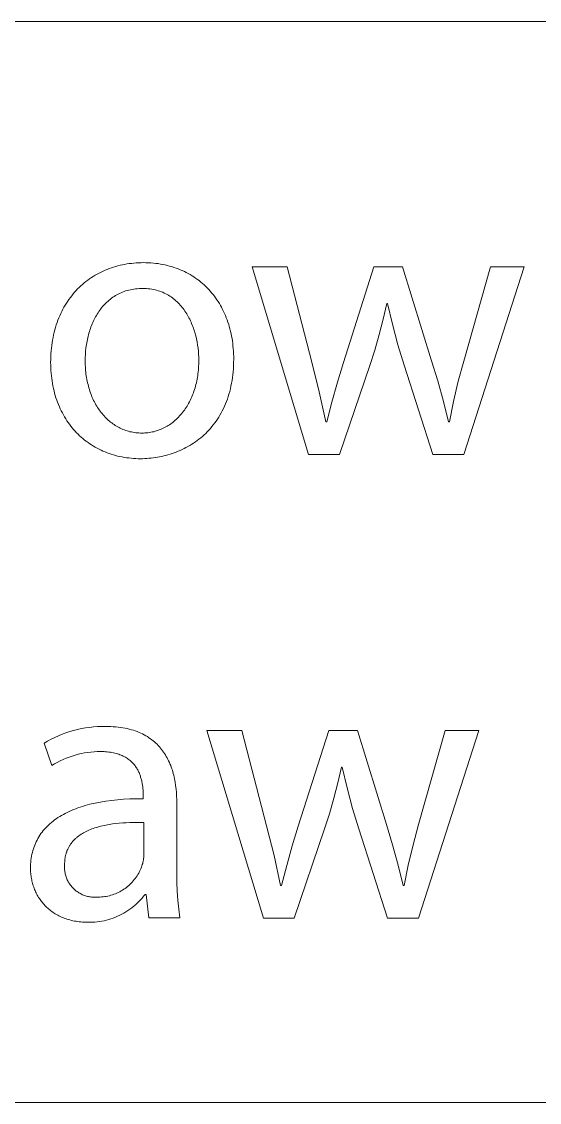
# Model space of a CAD drawing. Header units: millimetres. Extents: x -1421 to 3505, y -683 to 2759.
# Drawn here: x 2604.8 to 2670.8, y -682.8 to -545.1 of the extents above; entities that cross this region are included whole.
import ezdxf

# ---------------------------------------------------------------- set-up
doc = ezdxf.new("R2010")
doc.units = ezdxf.units.MM
doc.header["$MEASUREMENT"] = 0
doc.layers.add('Domyślny', color=7, linetype='Continuous', true_color=0x000000)

msp = doc.modelspace()

# ---------------------------------------------------------------- linework, layer by layer
at = {"layer": 'Domyślny', "color": 18, "lineweight": 15, "true_color": 0x000000}
for p, q in [((1643.61, -545.12), (3500.45, -545.12)), ((2615.49, -576.79), (2615.75, -576.68)), ((2615.75, -576.68), (2616.02, -576.58)), ((2616.02, -576.58), (2616.29, -576.48)), ((2616.29, -576.48), (2616.56, -576.39)), ((2616.56, -576.39), (2616.84, -576.31)), ((2616.84, -576.31), (2617.12, -576.23)), ((2617.12, -576.23), (2617.4, -576.16)), ((2617.4, -576.16), (2617.69, -576.1)), ((2617.69, -576.1), (2617.98, -576.04)), ((2617.98, -576.04), (2618.27, -575.99)), ((2618.27, -575.99), (2618.56, -575.95)), ((2618.56, -575.95), (2618.86, -575.91)), ((2618.86, -575.91), (2619.16, -575.88)), ((2619.16, -575.88), (2619.46, -575.86)), ((2619.46, -575.86), (2619.77, -575.84)), ((2619.77, -575.84), (2620.07, -575.83)), ((2620.07, -575.83), (2620.38, -575.82)), ((2620.38, -575.82), (2620.7, -575.83)), ((2620.7, -575.83), (2621.02, -575.84)), ((2621.02, -575.84), (2621.33, -575.86)), ((2621.33, -575.86), (2621.64, -575.88)), ((2621.64, -575.88), (2621.95, -575.91)), ((2621.95, -575.91), (2622.25, -575.95)), ((2622.25, -575.95), (2622.55, -576)), ((2622.55, -576), (2622.84, -576.05)), ((2622.84, -576.05), (2623.13, -576.11)), ((2623.13, -576.11), (2623.42, -576.18)), ((2623.42, -576.18), (2623.71, -576.25)), ((2623.71, -576.25), (2623.99, -576.33)), ((2623.99, -576.33), (2624.26, -576.42)), ((2624.26, -576.42), (2624.54, -576.51)), ((2624.54, -576.51), (2624.8, -576.61)), ((2624.8, -576.61), (2625.07, -576.72)), ((2625.07, -576.72), (2625.33, -576.83)), ((2641.43, -600.24), (2634.23, -576.37)), ((2634.23, -576.37), (2638.68, -576.37)), ((2638.68, -576.37), (2641.83, -588.51)), ((2645.88, -588.55), (2649.76, -576.37)), ((2649.76, -576.37), (2653.41, -576.37)), ((2653.41, -576.37), (2657.11, -588.32)), ((2661.2, -588.35), (2664.61, -576.37)), ((2668.91, -576.37), (2661.2, -600.24)), ((2664.61, -576.37), (2668.91, -576.37)), ((2613.05, -578.23), (2613.28, -578.06)), ((2613.28, -578.06), (2613.51, -577.89)), ((2613.51, -577.89), (2613.74, -577.73)), ((2613.74, -577.73), (2613.98, -577.58)), ((2613.98, -577.58), (2614.22, -577.43)), ((2614.22, -577.43), (2614.47, -577.29)), ((2614.47, -577.29), (2614.72, -577.16)), ((2614.72, -577.16), (2614.97, -577.03)), ((2614.97, -577.03), (2615.23, -576.91)), ((2615.23, -576.91), (2615.49, -576.79)), ((2625.33, -576.83), (2625.59, -576.95)), ((2625.59, -576.95), (2625.84, -577.07)), ((2625.84, -577.07), (2626.09, -577.2)), ((2626.09, -577.2), (2626.33, -577.34)), ((2626.33, -577.34), (2626.57, -577.48)), ((2626.57, -577.48), (2626.8, -577.63)), ((2626.8, -577.63), (2627.03, -577.79)), ((2627.03, -577.79), (2627.26, -577.95)), ((2627.26, -577.95), (2627.48, -578.11)), ((2627.48, -578.11), (2627.69, -578.29)), ((2611.6, -579.59), (2611.8, -579.38)), ((2611.8, -579.38), (2611.99, -579.17)), ((2611.99, -579.17), (2612.2, -578.97)), ((2612.2, -578.97), (2612.4, -578.78)), ((2612.4, -578.78), (2612.62, -578.59)), ((2612.62, -578.59), (2612.83, -578.4)), ((2612.83, -578.4), (2613.05, -578.23)), ((2618.09, -579.43), (2617.9, -579.5)), ((2618.29, -579.37), (2618.09, -579.43)), ((2618.5, -579.32), (2618.29, -579.37)), ((2618.71, -579.27), (2618.5, -579.32)), ((2618.92, -579.23), (2618.71, -579.27)), ((2619.14, -579.19), (2618.92, -579.23)), ((2619.36, -579.16), (2619.14, -579.19)), ((2619.58, -579.14), (2619.36, -579.16)), ((2619.81, -579.12), (2619.58, -579.14)), ((2620.04, -579.11), (2619.81, -579.12)), ((2620.28, -579.11), (2620.04, -579.11)), ((2620.52, -579.11), (2620.28, -579.11)), ((2620.75, -579.12), (2620.52, -579.11)), ((2620.98, -579.14), (2620.75, -579.12)), ((2621.21, -579.16), (2620.98, -579.14)), ((2621.43, -579.2), (2621.21, -579.16)), ((2621.64, -579.24), (2621.43, -579.2)), ((2621.86, -579.28), (2621.64, -579.24)), ((2622.06, -579.33), (2621.86, -579.28)), ((2622.27, -579.39), (2622.06, -579.33)), ((2622.46, -579.46), (2622.27, -579.39)), ((2622.66, -579.53), (2622.46, -579.46)), ((2627.69, -578.29), (2627.9, -578.46)), ((2627.9, -578.46), (2628.11, -578.65)), ((2628.11, -578.65), (2628.31, -578.84)), ((2628.31, -578.84), (2628.51, -579.03)), ((2628.51, -579.03), (2628.7, -579.23)), ((2628.7, -579.23), (2628.89, -579.44)), ((2628.89, -579.44), (2629.07, -579.65)), ((2610.56, -580.99), (2610.72, -580.74)), ((2610.72, -580.74), (2610.88, -580.5)), ((2610.88, -580.5), (2611.06, -580.26)), ((2611.06, -580.26), (2611.23, -580.03)), ((2611.23, -580.03), (2611.42, -579.81)), ((2611.42, -579.81), (2611.6, -579.59)), ((2615.71, -580.84), (2615.57, -580.97)), ((2615.86, -580.71), (2615.71, -580.84)), ((2616.01, -580.58), (2615.86, -580.71)), ((2616.16, -580.46), (2616.01, -580.58)), ((2616.31, -580.34), (2616.16, -580.46)), ((2616.47, -580.23), (2616.31, -580.34)), ((2616.64, -580.12), (2616.47, -580.23)), ((2616.81, -580.01), (2616.64, -580.12)), ((2616.98, -579.91), (2616.81, -580.01)), ((2617.15, -579.82), (2616.98, -579.91)), ((2617.33, -579.73), (2617.15, -579.82)), ((2617.52, -579.65), (2617.33, -579.73)), ((2617.7, -579.57), (2617.52, -579.65)), ((2617.9, -579.5), (2617.7, -579.57)), ((2622.85, -579.6), (2622.66, -579.53)), ((2623.03, -579.69), (2622.85, -579.6)), ((2623.22, -579.78), (2623.03, -579.69)), ((2623.39, -579.87), (2623.22, -579.78)), ((2623.57, -579.97), (2623.39, -579.87)), ((2623.73, -580.07), (2623.57, -579.97)), ((2623.9, -580.18), (2623.73, -580.07)), ((2624.06, -580.3), (2623.9, -580.18)), ((2624.22, -580.42), (2624.06, -580.3)), ((2624.37, -580.54), (2624.22, -580.42)), ((2624.52, -580.67), (2624.37, -580.54)), ((2624.66, -580.8), (2624.52, -580.67)), ((2624.8, -580.94), (2624.66, -580.8)), ((2629.07, -579.65), (2629.25, -579.86)), ((2629.25, -579.86), (2629.42, -580.08)), ((2629.42, -580.08), (2629.58, -580.31)), ((2629.58, -580.31), (2629.74, -580.54)), ((2629.74, -580.54), (2629.9, -580.77)), ((2629.9, -580.77), (2630.05, -581.02)), ((2609.84, -582.3), (2609.97, -582.03)), ((2609.97, -582.03), (2610.11, -581.76)), ((2610.11, -581.76), (2610.25, -581.5)), ((2610.25, -581.5), (2610.4, -581.24)), ((2610.4, -581.24), (2610.56, -580.99)), ((2614.59, -582.2), (2614.48, -582.37)), ((2614.7, -582.03), (2614.59, -582.2)), ((2614.81, -581.87), (2614.7, -582.03)), ((2614.93, -581.71), (2614.81, -581.87)), ((2615.05, -581.56), (2614.93, -581.71)), ((2615.17, -581.41), (2615.05, -581.56)), ((2615.3, -581.26), (2615.17, -581.41)), ((2615.44, -581.11), (2615.3, -581.26)), ((2615.57, -580.97), (2615.44, -581.11)), ((2624.94, -581.08), (2624.8, -580.94)), ((2625.07, -581.22), (2624.94, -581.08)), ((2625.2, -581.37), (2625.07, -581.22)), ((2625.32, -581.52), (2625.2, -581.37)), ((2625.44, -581.68), (2625.32, -581.52)), ((2625.56, -581.84), (2625.44, -581.68)), ((2625.67, -582), (2625.56, -581.84)), ((2625.78, -582.17), (2625.67, -582)), ((2625.89, -582.34), (2625.78, -582.17)), ((2630.05, -581.02), (2630.19, -581.26)), ((2630.19, -581.26), (2630.33, -581.51)), ((2630.33, -581.51), (2630.46, -581.77)), ((2630.46, -581.77), (2630.59, -582.03)), ((2630.59, -582.03), (2630.71, -582.29)), ((2651.39, -581.02), (2650.93, -583.01)), ((2651.49, -581.02), (2651.39, -581.02)), ((2652.1, -583.65), (2651.49, -581.02)), ((2609.26, -583.76), (2609.37, -583.46)), ((2609.37, -583.46), (2609.47, -583.16)), ((2609.47, -583.16), (2609.59, -582.87)), ((2609.59, -582.87), (2609.71, -582.58)), ((2609.71, -582.58), (2609.84, -582.3)), ((2613.92, -583.44), (2613.84, -583.63)), ((2614, -583.25), (2613.92, -583.44)), ((2614.09, -583.07), (2614, -583.25)), ((2614.18, -582.89), (2614.09, -583.07)), ((2614.28, -582.71), (2614.18, -582.89)), ((2614.38, -582.54), (2614.28, -582.71)), ((2614.48, -582.37), (2614.38, -582.54)), ((2625.99, -582.51), (2625.89, -582.34)), ((2626.09, -582.68), (2625.99, -582.51)), ((2626.18, -582.86), (2626.09, -582.68)), ((2626.27, -583.04), (2626.18, -582.86)), ((2626.36, -583.22), (2626.27, -583.04)), ((2626.44, -583.4), (2626.36, -583.22)), ((2626.52, -583.59), (2626.44, -583.4)), ((2626.6, -583.78), (2626.52, -583.59)), ((2630.71, -582.29), (2630.83, -582.56)), ((2630.83, -582.56), (2630.94, -582.83)), ((2630.94, -582.83), (2631.05, -583.11)), ((2631.05, -583.11), (2631.14, -583.39)), ((2631.14, -583.39), (2631.24, -583.68)), ((2650.93, -583.01), (2650.42, -584.99)), ((2608.92, -585.02), (2609, -584.69)), ((2609, -584.69), (2609.08, -584.38)), ((2609.08, -584.38), (2609.17, -584.06)), ((2609.17, -584.06), (2609.26, -583.76)), ((2613.43, -584.8), (2613.38, -585)), ((2613.49, -584.6), (2613.43, -584.8)), ((2613.55, -584.4), (2613.49, -584.6)), ((2613.62, -584.2), (2613.55, -584.4)), ((2613.69, -584.01), (2613.62, -584.2)), ((2613.76, -583.82), (2613.69, -584.01)), ((2613.84, -583.63), (2613.76, -583.82)), ((2626.67, -583.97), (2626.6, -583.78)), ((2626.74, -584.16), (2626.67, -583.97)), ((2626.81, -584.35), (2626.74, -584.16)), ((2626.87, -584.54), (2626.81, -584.35)), ((2626.93, -584.73), (2626.87, -584.54)), ((2627.04, -585.13), (2626.93, -584.73)), ((2631.24, -583.68), (2631.32, -583.97)), ((2631.32, -583.97), (2631.4, -584.27)), ((2631.4, -584.27), (2631.48, -584.57)), ((2631.48, -584.57), (2631.55, -584.87)), ((2631.55, -584.87), (2631.61, -585.18)), ((2650.42, -584.99), (2649.85, -586.96)), ((2652.81, -586.27), (2652.1, -583.65)), ((2608.65, -586.71), (2608.69, -586.36)), ((2608.69, -586.36), (2608.74, -586.01)), ((2608.74, -586.01), (2608.79, -585.68)), ((2608.79, -585.68), (2608.85, -585.34)), ((2608.85, -585.34), (2608.92, -585.02)), ((2613.11, -586.24), (2613.05, -586.66)), ((2613.19, -585.82), (2613.11, -586.24)), ((2613.27, -585.41), (2613.19, -585.82)), ((2613.32, -585.2), (2613.27, -585.41)), ((2613.38, -585), (2613.32, -585.2)), ((2627.13, -585.52), (2627.04, -585.13)), ((2627.21, -585.92), (2627.13, -585.52)), ((2627.28, -586.31), (2627.21, -585.92)), ((2627.34, -586.71), (2627.28, -586.31)), ((2631.61, -585.18), (2631.67, -585.49)), ((2631.67, -585.49), (2631.72, -585.8)), ((2631.72, -585.8), (2631.76, -586.12)), ((2631.76, -586.12), (2631.79, -586.44)), ((2653.6, -588.86), (2652.81, -586.27)), ((2608.57, -587.78), (2608.59, -587.42)), ((2608.59, -587.42), (2608.61, -587.06)), ((2608.61, -587.06), (2608.65, -586.71)), ((2612.98, -587.51), (2612.96, -587.93)), ((2613.01, -587.08), (2612.98, -587.51)), ((2613.05, -586.66), (2613.01, -587.08)), ((2627.38, -587.1), (2627.34, -586.71)), ((2627.41, -587.49), (2627.38, -587.1)), ((2627.43, -587.88), (2627.41, -587.49)), ((2631.79, -586.44), (2631.82, -586.77)), ((2631.82, -586.77), (2631.85, -587.1)), ((2631.85, -587.1), (2631.86, -587.43)), ((2631.86, -587.43), (2631.88, -587.77)), ((2649.85, -586.96), (2649.22, -588.91)), ((2608.55, -588.52), (2608.56, -588.15)), ((2608.56, -588.87), (2608.55, -588.52)), ((2608.56, -588.15), (2608.57, -587.78)), ((2608.57, -589.22), (2608.56, -588.87)), ((2612.96, -587.93), (2612.95, -588.36)), ((2612.95, -588.36), (2612.95, -588.6)), ((2612.95, -588.6), (2612.96, -588.84)), ((2612.96, -588.84), (2612.97, -589.08)), ((2612.97, -589.08), (2612.98, -589.32)), ((2627.4, -589.25), (2627.41, -589)), ((2627.41, -589), (2627.42, -588.76)), ((2627.42, -588.76), (2627.43, -588.51)), ((2627.43, -588.26), (2627.43, -587.88)), ((2627.43, -588.51), (2627.43, -588.26)), ((2631.86, -588.92), (2631.84, -589.32)), ((2631.87, -588.52), (2631.86, -588.92)), ((2631.88, -588.11), (2631.87, -588.52)), ((2631.88, -587.77), (2631.88, -588.11)), ((2641.83, -588.51), (2642.78, -592.29)), ((2645.11, -591.05), (2645.88, -588.55)), ((2649.22, -588.91), (2645.37, -600.24)), ((2657.26, -600.24), (2653.6, -588.86)), ((2657.11, -588.32), (2657.89, -590.89)), ((2660.51, -590.91), (2661.2, -588.35)), ((2608.59, -589.56), (2608.57, -589.22)), ((2608.61, -589.9), (2608.59, -589.56)), ((2608.64, -590.23), (2608.61, -589.9)), ((2608.68, -590.56), (2608.64, -590.23)), ((2612.98, -589.32), (2613, -589.55)), ((2613, -589.55), (2613.03, -589.79)), ((2613.03, -589.79), (2613.05, -590.02)), ((2613.05, -590.02), (2613.09, -590.25)), ((2613.09, -590.25), (2613.12, -590.47)), ((2613.12, -590.47), (2613.16, -590.7)), ((2627.21, -590.66), (2627.25, -590.43)), ((2627.25, -590.43), (2627.29, -590.2)), ((2627.29, -590.2), (2627.32, -589.97)), ((2627.32, -589.97), (2627.35, -589.73)), ((2627.35, -589.73), (2627.38, -589.49)), ((2627.38, -589.49), (2627.4, -589.25)), ((2631.72, -590.46), (2631.67, -590.83)), ((2631.77, -590.09), (2631.72, -590.46)), ((2631.81, -589.71), (2631.77, -590.09)), ((2631.84, -589.32), (2631.81, -589.71)), ((2608.73, -590.89), (2608.68, -590.56)), ((2608.78, -591.21), (2608.73, -590.89)), ((2608.84, -591.53), (2608.78, -591.21)), ((2608.9, -591.84), (2608.84, -591.53)), ((2608.98, -592.15), (2608.9, -591.84)), ((2613.16, -590.7), (2613.21, -590.92)), ((2613.21, -590.92), (2613.25, -591.14)), ((2613.25, -591.14), (2613.31, -591.36)), ((2613.31, -591.36), (2613.36, -591.57)), ((2613.36, -591.57), (2613.42, -591.78)), ((2613.42, -591.78), (2613.48, -591.99)), ((2626.88, -591.98), (2626.95, -591.76)), ((2626.95, -591.76), (2627.01, -591.55)), ((2627.01, -591.55), (2627.07, -591.33)), ((2627.07, -591.33), (2627.12, -591.11)), ((2627.12, -591.11), (2627.17, -590.89)), ((2627.17, -590.89), (2627.21, -590.66)), ((2631.53, -591.54), (2631.46, -591.89)), ((2631.6, -591.19), (2631.53, -591.54)), ((2631.67, -590.83), (2631.6, -591.19)), ((2644.4, -593.57), (2645.11, -591.05)), ((2657.89, -590.89), (2658.61, -593.49)), ((2659.9, -593.5), (2660.51, -590.91)), ((2609.05, -592.45), (2608.98, -592.15)), ((2609.14, -592.75), (2609.05, -592.45)), ((2609.23, -593.04), (2609.14, -592.75)), ((2609.33, -593.33), (2609.23, -593.04)), ((2613.48, -591.99), (2613.55, -592.2)), ((2613.55, -592.2), (2613.62, -592.4)), ((2613.62, -592.4), (2613.7, -592.6)), ((2613.7, -592.6), (2613.77, -592.79)), ((2613.77, -592.79), (2613.86, -592.99)), ((2613.86, -592.99), (2613.94, -593.18)), ((2613.94, -593.18), (2614.03, -593.37)), ((2626.32, -593.37), (2626.41, -593.18)), ((2626.41, -593.18), (2626.5, -592.99)), ((2626.5, -592.99), (2626.58, -592.79)), ((2626.58, -592.79), (2626.66, -592.59)), ((2626.66, -592.59), (2626.74, -592.39)), ((2626.74, -592.39), (2626.81, -592.18)), ((2626.81, -592.18), (2626.88, -591.98)), ((2631.07, -593.2), (2630.95, -593.51)), ((2631.18, -592.88), (2631.07, -593.2)), ((2631.28, -592.56), (2631.18, -592.88)), ((2631.37, -592.23), (2631.28, -592.56)), ((2631.46, -591.89), (2631.37, -592.23)), ((2642.78, -592.29), (2643.61, -596.11)), ((2609.43, -593.61), (2609.33, -593.33)), ((2609.54, -593.89), (2609.43, -593.61)), ((2609.66, -594.17), (2609.54, -593.89)), ((2609.78, -594.44), (2609.66, -594.17)), ((2609.9, -594.7), (2609.78, -594.44)), ((2614.03, -593.37), (2614.12, -593.55)), ((2614.12, -593.55), (2614.22, -593.73)), ((2614.22, -593.73), (2614.32, -593.91)), ((2614.32, -593.91), (2614.42, -594.08)), ((2614.42, -594.08), (2614.52, -594.25)), ((2614.52, -594.25), (2614.63, -594.42)), ((2614.63, -594.42), (2614.75, -594.58)), ((2614.75, -594.58), (2614.86, -594.74)), ((2625.48, -594.75), (2625.6, -594.59)), ((2625.6, -594.59), (2625.71, -594.43)), ((2625.71, -594.43), (2625.82, -594.26)), ((2625.82, -594.26), (2625.93, -594.09)), ((2625.93, -594.09), (2626.03, -593.92)), ((2626.03, -593.92), (2626.13, -593.74)), ((2626.13, -593.74), (2626.23, -593.55)), ((2626.23, -593.55), (2626.32, -593.37)), ((2630.57, -594.4), (2630.43, -594.69)), ((2630.7, -594.11), (2630.57, -594.4)), ((2630.83, -593.81), (2630.7, -594.11)), ((2630.95, -593.51), (2630.83, -593.81)), ((2643.76, -596.11), (2644.4, -593.57)), ((2658.61, -593.49), (2659.25, -596.11)), ((2659.38, -596.11), (2659.9, -593.5)), ((2610.04, -594.96), (2609.9, -594.7)), ((2610.17, -595.22), (2610.04, -594.96)), ((2610.32, -595.47), (2610.17, -595.22)), ((2610.47, -595.71), (2610.32, -595.47)), ((2610.62, -595.95), (2610.47, -595.71)), ((2610.78, -596.19), (2610.62, -595.95)), ((2614.86, -594.74), (2614.98, -594.9)), ((2614.98, -594.9), (2615.1, -595.05)), ((2615.1, -595.05), (2615.23, -595.2)), ((2615.23, -595.2), (2615.35, -595.34)), ((2615.35, -595.34), (2615.48, -595.48)), ((2615.48, -595.48), (2615.62, -595.62)), ((2615.62, -595.62), (2615.75, -595.75)), ((2615.75, -595.75), (2615.89, -595.88)), ((2615.89, -595.88), (2616.03, -596)), ((2616.03, -596), (2616.18, -596.12)), ((2624.29, -596.01), (2624.44, -595.89)), ((2624.44, -595.89), (2624.58, -595.76)), ((2624.58, -595.76), (2624.71, -595.63)), ((2624.71, -595.63), (2624.85, -595.49)), ((2624.85, -595.49), (2624.98, -595.35)), ((2624.98, -595.35), (2625.11, -595.21)), ((2625.11, -595.21), (2625.24, -595.06)), ((2625.24, -595.06), (2625.36, -594.91)), ((2625.36, -594.91), (2625.48, -594.75)), ((2629.64, -596), (2629.46, -596.24)), ((2629.81, -595.75), (2629.64, -596)), ((2629.97, -595.49), (2629.81, -595.75)), ((2630.13, -595.23), (2629.97, -595.49)), ((2630.28, -594.96), (2630.13, -595.23)), ((2630.43, -594.69), (2630.28, -594.96)), ((2610.95, -596.41), (2610.78, -596.19)), ((2611.12, -596.64), (2610.95, -596.41)), ((2611.29, -596.86), (2611.12, -596.64)), ((2611.47, -597.07), (2611.29, -596.86)), ((2611.66, -597.28), (2611.47, -597.07)), ((2611.85, -597.48), (2611.66, -597.28)), ((2616.18, -596.12), (2616.33, -596.23)), ((2616.33, -596.23), (2616.48, -596.34)), ((2616.48, -596.34), (2616.63, -596.45)), ((2616.63, -596.45), (2616.79, -596.55)), ((2616.79, -596.55), (2616.94, -596.65)), ((2616.94, -596.65), (2617.1, -596.74)), ((2617.1, -596.74), (2617.27, -596.83)), ((2617.27, -596.83), (2617.43, -596.91)), ((2617.43, -596.91), (2617.6, -596.99)), ((2617.6, -596.99), (2617.77, -597.06)), ((2617.77, -597.06), (2617.94, -597.13)), ((2617.94, -597.13), (2618.12, -597.19)), ((2618.12, -597.19), (2618.3, -597.25)), ((2618.3, -597.25), (2618.48, -597.3)), ((2618.48, -597.3), (2618.66, -597.35)), ((2618.66, -597.35), (2618.84, -597.39)), ((2621.5, -597.39), (2621.68, -597.35)), ((2621.68, -597.35), (2621.86, -597.3)), ((2621.86, -597.3), (2622.04, -597.25)), ((2622.04, -597.25), (2622.21, -597.19)), ((2622.21, -597.19), (2622.39, -597.13)), ((2622.39, -597.13), (2622.56, -597.06)), ((2622.56, -597.06), (2622.73, -596.99)), ((2622.73, -596.99), (2622.89, -596.92)), ((2622.89, -596.92), (2623.06, -596.83)), ((2623.06, -596.83), (2623.22, -596.75)), ((2623.22, -596.75), (2623.38, -596.66)), ((2623.38, -596.66), (2623.54, -596.56)), ((2623.54, -596.56), (2623.7, -596.46)), ((2623.7, -596.46), (2623.85, -596.35)), ((2623.85, -596.35), (2624, -596.25)), ((2624, -596.25), (2624.15, -596.13)), ((2624.15, -596.13), (2624.29, -596.01)), ((2628.51, -597.36), (2628.31, -597.56)), ((2628.71, -597.15), (2628.51, -597.36)), ((2628.91, -596.93), (2628.71, -597.15)), ((2629.1, -596.71), (2628.91, -596.93)), ((2629.28, -596.48), (2629.1, -596.71)), ((2629.46, -596.24), (2629.28, -596.48)), ((2643.61, -596.11), (2643.76, -596.11)), ((2659.25, -596.11), (2659.38, -596.11)), ((2612.04, -597.68), (2611.85, -597.48)), ((2612.24, -597.87), (2612.04, -597.68)), ((2612.45, -598.05), (2612.24, -597.87)), ((2612.66, -598.23), (2612.45, -598.05)), ((2612.87, -598.41), (2612.66, -598.23)), ((2613.09, -598.57), (2612.87, -598.41)), ((2613.31, -598.74), (2613.09, -598.57)), ((2613.53, -598.89), (2613.31, -598.74)), ((2618.84, -597.39), (2619.03, -597.42)), ((2619.03, -597.42), (2619.21, -597.45)), ((2619.21, -597.45), (2619.4, -597.48)), ((2619.4, -597.48), (2619.6, -597.5)), ((2619.6, -597.5), (2619.79, -597.51)), ((2619.79, -597.51), (2619.99, -597.52)), ((2619.99, -597.52), (2620.18, -597.53)), ((2620.18, -597.53), (2620.38, -597.52)), ((2620.38, -597.52), (2620.57, -597.51)), ((2620.57, -597.51), (2620.76, -597.5)), ((2620.76, -597.5), (2620.95, -597.48)), ((2620.95, -597.48), (2621.13, -597.46)), ((2621.13, -597.46), (2621.32, -597.43)), ((2621.32, -597.43), (2621.5, -597.39)), ((2627, -598.65), (2626.76, -598.81)), ((2627.22, -598.48), (2627, -598.65)), ((2627.45, -598.31), (2627.22, -598.48)), ((2627.67, -598.13), (2627.45, -598.31)), ((2627.89, -597.95), (2627.67, -598.13)), ((2628.1, -597.76), (2627.89, -597.95)), ((2628.31, -597.56), (2628.1, -597.76)), ((2613.76, -599.04), (2613.53, -598.89)), ((2614, -599.19), (2613.76, -599.04)), ((2614.23, -599.33), (2614, -599.19)), ((2614.48, -599.46), (2614.23, -599.33)), ((2614.72, -599.59), (2614.48, -599.46)), ((2614.97, -599.71), (2614.72, -599.59)), ((2615.22, -599.82), (2614.97, -599.71)), ((2615.48, -599.93), (2615.22, -599.82)), ((2615.74, -600.03), (2615.48, -599.93)), ((2616, -600.13), (2615.74, -600.03)), ((2616.27, -600.22), (2616, -600.13)), ((2624.29, -600.05), (2624.03, -600.14)), ((2624.55, -599.95), (2624.29, -600.05)), ((2624.8, -599.85), (2624.55, -599.95)), ((2625.06, -599.74), (2624.8, -599.85)), ((2625.31, -599.63), (2625.06, -599.74)), ((2625.56, -599.51), (2625.31, -599.63)), ((2625.8, -599.38), (2625.56, -599.51)), ((2626.05, -599.24), (2625.8, -599.38)), ((2626.29, -599.11), (2626.05, -599.24)), ((2626.53, -598.96), (2626.29, -599.11)), ((2626.76, -598.81), (2626.53, -598.96)), ((2616.54, -600.3), (2616.27, -600.22)), ((2616.81, -600.38), (2616.54, -600.3)), ((2617.09, -600.45), (2616.81, -600.38)), ((2617.37, -600.51), (2617.09, -600.45)), ((2617.65, -600.57), (2617.37, -600.51)), ((2617.94, -600.62), (2617.65, -600.57)), ((2618.22, -600.67), (2617.94, -600.62)), ((2618.51, -600.7), (2618.22, -600.67)), ((2618.81, -600.73), (2618.51, -600.7)), ((2619.1, -600.76), (2618.81, -600.73)), ((2619.4, -600.78), (2619.1, -600.76)), ((2619.7, -600.79), (2619.4, -600.78)), ((2620, -600.79), (2619.7, -600.79)), ((2620.27, -600.79), (2620, -600.79)), ((2620.54, -600.78), (2620.27, -600.79)), ((2620.81, -600.76), (2620.54, -600.78)), ((2621.08, -600.74), (2620.81, -600.76)), ((2621.36, -600.72), (2621.08, -600.74)), ((2621.63, -600.69), (2621.36, -600.72)), ((2621.9, -600.65), (2621.63, -600.69)), ((2622.17, -600.61), (2621.9, -600.65)), ((2622.44, -600.56), (2622.17, -600.61)), ((2622.7, -600.5), (2622.44, -600.56)), ((2622.97, -600.44), (2622.7, -600.5)), ((2623.24, -600.38), (2622.97, -600.44)), ((2623.5, -600.3), (2623.24, -600.38)), ((2623.77, -600.23), (2623.5, -600.3)), ((2624.03, -600.14), (2623.77, -600.23)), ((2645.37, -600.24), (2641.43, -600.24)), ((2661.2, -600.24), (2657.26, -600.24)), ((2609.54, -636.07), (2610.02, -635.88)), ((2610.02, -635.88), (2610.5, -635.71)), ((2610.5, -635.71), (2610.99, -635.55)), ((2610.99, -635.55), (2611.48, -635.4)), ((2611.48, -635.4), (2611.98, -635.28)), ((2611.98, -635.28), (2612.48, -635.17)), ((2612.48, -635.17), (2612.99, -635.08)), ((2612.99, -635.08), (2613.5, -635.01)), ((2613.5, -635.01), (2614.01, -634.95)), ((2614.01, -634.95), (2614.52, -634.91)), ((2614.52, -634.91), (2615.03, -634.89)), ((2615.03, -634.89), (2615.54, -634.89)), ((2615.54, -634.89), (2615.88, -634.9)), ((2615.88, -634.9), (2616.21, -634.91)), ((2616.21, -634.91), (2616.53, -634.92)), ((2616.53, -634.92), (2616.85, -634.95)), ((2616.85, -634.95), (2617.15, -634.98)), ((2617.15, -634.98), (2617.45, -635.02)), ((2617.45, -635.02), (2617.74, -635.06)), ((2617.74, -635.06), (2618.03, -635.12)), ((2618.03, -635.12), (2618.31, -635.17)), ((2618.31, -635.17), (2618.57, -635.24)), ((2618.57, -635.24), (2618.84, -635.31)), ((2618.84, -635.31), (2619.09, -635.38)), ((2619.09, -635.38), (2619.34, -635.47)), ((2619.34, -635.47), (2619.58, -635.55)), ((2619.58, -635.55), (2619.81, -635.65)), ((2619.81, -635.65), (2620.04, -635.75)), ((2620.04, -635.75), (2620.26, -635.85)), ((2620.26, -635.85), (2620.48, -635.96)), ((2635.66, -659.29), (2628.46, -635.42)), ((2628.46, -635.42), (2632.91, -635.42)), ((2632.91, -635.42), (2636.06, -647.56)), ((2640.11, -647.61), (2644, -635.42)), ((2644, -635.42), (2647.64, -635.42)), ((2647.64, -635.42), (2651.35, -647.38)), ((2655.43, -647.39), (2658.84, -635.42)), ((2663.14, -635.42), (2655.43, -659.29)), ((2658.84, -635.42), (2663.14, -635.42)), ((2607.72, -637.01), (2608.16, -636.75)), ((2608.69, -639.88), (2607.72, -637.01)), ((2608.16, -636.75), (2608.62, -636.51)), ((2608.62, -636.51), (2609.08, -636.28)), ((2609.08, -636.28), (2609.54, -636.07)), ((2620.48, -635.96), (2620.68, -636.07)), ((2620.68, -636.07), (2620.88, -636.19)), ((2620.88, -636.19), (2621.08, -636.32)), ((2621.08, -636.32), (2621.27, -636.45)), ((2621.27, -636.45), (2621.45, -636.58)), ((2621.45, -636.58), (2621.63, -636.72)), ((2621.63, -636.72), (2621.8, -636.86)), ((2621.8, -636.86), (2621.96, -637.01)), ((2621.96, -637.01), (2622.12, -637.16)), ((2622.12, -637.16), (2622.27, -637.32)), ((2611.28, -638.67), (2610.89, -638.8)), ((2611.67, -638.55), (2611.28, -638.67)), ((2612.07, -638.44), (2611.67, -638.55)), ((2612.46, -638.35), (2612.07, -638.44)), ((2612.87, -638.27), (2612.46, -638.35)), ((2613.27, -638.21), (2612.87, -638.27)), ((2613.68, -638.16), (2613.27, -638.21)), ((2614.08, -638.12), (2613.68, -638.16)), ((2614.49, -638.1), (2614.08, -638.12)), ((2614.9, -638.09), (2614.49, -638.1)), ((2615.13, -638.09), (2614.9, -638.09)), ((2615.35, -638.1), (2615.13, -638.09)), ((2615.56, -638.11), (2615.35, -638.1)), ((2615.77, -638.13), (2615.56, -638.11)), ((2615.97, -638.15), (2615.77, -638.13)), ((2616.17, -638.18), (2615.97, -638.15)), ((2616.36, -638.21), (2616.17, -638.18)), ((2616.54, -638.25), (2616.36, -638.21)), ((2616.72, -638.29), (2616.54, -638.25)), ((2616.89, -638.33), (2616.72, -638.29)), ((2617.06, -638.38), (2616.89, -638.33)), ((2617.22, -638.43), (2617.06, -638.38)), ((2617.38, -638.49), (2617.22, -638.43)), ((2617.53, -638.55), (2617.38, -638.49)), ((2617.67, -638.61), (2617.53, -638.55)), ((2617.81, -638.67), (2617.67, -638.61)), ((2617.95, -638.74), (2617.81, -638.67)), ((2622.27, -637.32), (2622.42, -637.48)), ((2622.42, -637.48), (2622.56, -637.64)), ((2622.56, -637.64), (2622.69, -637.81)), ((2622.69, -637.81), (2622.82, -637.98)), ((2622.82, -637.98), (2622.95, -638.16)), ((2622.95, -638.16), (2623.07, -638.33)), ((2623.07, -638.33), (2623.18, -638.52)), ((2623.18, -638.52), (2623.29, -638.7)), ((2609.04, -639.67), (2608.69, -639.88)), ((2609.4, -639.47), (2609.04, -639.67)), ((2609.76, -639.28), (2609.4, -639.47)), ((2610.13, -639.11), (2609.76, -639.28)), ((2610.51, -638.95), (2610.13, -639.11)), ((2610.89, -638.8), (2610.51, -638.95)), ((2618.08, -638.82), (2617.95, -638.74)), ((2618.21, -638.89), (2618.08, -638.82)), ((2618.33, -638.97), (2618.21, -638.89)), ((2618.45, -639.05), (2618.33, -638.97)), ((2618.56, -639.14), (2618.45, -639.05)), ((2618.67, -639.23), (2618.56, -639.14)), ((2618.77, -639.32), (2618.67, -639.23)), ((2618.87, -639.41), (2618.77, -639.32)), ((2618.96, -639.5), (2618.87, -639.41)), ((2619.05, -639.6), (2618.96, -639.5)), ((2619.14, -639.7), (2619.05, -639.6)), ((2619.22, -639.8), (2619.14, -639.7)), ((2619.3, -639.9), (2619.22, -639.8)), ((2619.38, -640), (2619.3, -639.9)), ((2619.45, -640.11), (2619.38, -640)), ((2623.29, -638.7), (2623.4, -638.89)), ((2623.4, -638.89), (2623.5, -639.08)), ((2623.5, -639.08), (2623.59, -639.27)), ((2623.59, -639.27), (2623.68, -639.47)), ((2623.68, -639.47), (2623.76, -639.66)), ((2623.76, -639.66), (2623.85, -639.86)), ((2623.85, -639.86), (2623.92, -640.07)), ((2619.52, -640.22), (2619.45, -640.11)), ((2619.58, -640.33), (2619.52, -640.22)), ((2619.65, -640.43), (2619.58, -640.33)), ((2619.7, -640.55), (2619.65, -640.43)), ((2619.76, -640.66), (2619.7, -640.55)), ((2619.81, -640.77), (2619.76, -640.66)), ((2619.86, -640.88), (2619.81, -640.77)), ((2619.9, -641), (2619.86, -640.88)), ((2619.95, -641.11), (2619.9, -641)), ((2619.99, -641.23), (2619.95, -641.11)), ((2620.02, -641.34), (2619.99, -641.23)), ((2620.06, -641.46), (2620.02, -641.34)), ((2623.92, -640.07), (2623.99, -640.27)), ((2623.99, -640.27), (2624.06, -640.48)), ((2624.06, -640.48), (2624.12, -640.69)), ((2624.12, -640.69), (2624.18, -640.9)), ((2624.18, -640.9), (2624.24, -641.11)), ((2624.24, -641.11), (2624.29, -641.33)), ((2624.29, -641.33), (2624.33, -641.54)), ((2645.62, -640.06), (2645.16, -642.06)), ((2645.72, -640.06), (2645.62, -640.06)), ((2646.34, -642.7), (2645.72, -640.06)), ((2620.09, -641.57), (2620.06, -641.46)), ((2620.12, -641.69), (2620.09, -641.57)), ((2620.15, -641.8), (2620.12, -641.69)), ((2620.17, -641.92), (2620.15, -641.8)), ((2620.21, -642.15), (2620.17, -641.92)), ((2620.25, -642.37), (2620.21, -642.15)), ((2620.28, -642.59), (2620.25, -642.37)), ((2620.3, -642.81), (2620.28, -642.59)), ((2624.33, -641.54), (2624.38, -641.76)), ((2624.38, -641.76), (2624.42, -641.98)), ((2624.42, -641.98), (2624.48, -642.42)), ((2624.48, -642.42), (2624.54, -642.86)), ((2645.16, -642.06), (2644.65, -644.04)), ((2647.04, -645.32), (2646.34, -642.7)), ((2617.07, -644.23), (2617.85, -644.17)), ((2617.85, -644.17), (2618.65, -644.12)), ((2618.65, -644.12), (2619.48, -644.1)), ((2619.48, -644.1), (2620.33, -644.09)), ((2620.32, -643.02), (2620.3, -642.81)), ((2620.33, -643.23), (2620.32, -643.02)), ((2620.33, -643.43), (2620.33, -643.23)), ((2620.33, -643.62), (2620.33, -643.43)), ((2620.33, -644.09), (2620.33, -643.62)), ((2624.54, -642.86), (2624.58, -643.31)), ((2624.58, -643.31), (2624.61, -643.76)), ((2624.61, -643.76), (2624.62, -644.2)), ((2644.65, -644.04), (2644.08, -646)), ((2611.2, -645.59), (2611.47, -645.48)), ((2611.47, -645.48), (2611.75, -645.37)), ((2611.75, -645.37), (2612.03, -645.26)), ((2612.03, -645.26), (2612.32, -645.16)), ((2612.32, -645.16), (2612.62, -645.07)), ((2612.62, -645.07), (2612.93, -644.98)), ((2612.93, -644.98), (2613.24, -644.89)), ((2613.24, -644.89), (2613.55, -644.81)), ((2613.55, -644.81), (2614.21, -644.66)), ((2614.21, -644.66), (2614.89, -644.52)), ((2614.89, -644.52), (2615.59, -644.41)), ((2615.59, -644.41), (2616.32, -644.31)), ((2616.32, -644.31), (2617.07, -644.23)), ((2624.62, -644.2), (2624.63, -644.65)), ((2624.63, -644.65), (2624.63, -653.59)), ((2647.84, -647.92), (2647.04, -645.32)), ((2608.85, -646.96), (2609.05, -646.8)), ((2609.05, -646.8), (2609.26, -646.65)), ((2609.26, -646.65), (2609.48, -646.5)), ((2609.48, -646.5), (2609.71, -646.36)), ((2609.71, -646.36), (2609.94, -646.22)), ((2609.94, -646.22), (2610.18, -646.09)), ((2610.18, -646.09), (2610.42, -645.96)), ((2610.42, -645.96), (2610.67, -645.83)), ((2610.67, -645.83), (2610.93, -645.71)), ((2610.93, -645.71), (2611.2, -645.59)), ((2644.08, -646), (2643.46, -647.95)), ((2607.46, -648.35), (2607.6, -648.16)), ((2607.6, -648.16), (2607.76, -647.98)), ((2607.76, -647.98), (2607.92, -647.8)), ((2607.92, -647.8), (2608.09, -647.62)), ((2608.09, -647.62), (2608.27, -647.45)), ((2608.27, -647.45), (2608.46, -647.28)), ((2608.46, -647.28), (2608.65, -647.12)), ((2608.65, -647.12), (2608.85, -646.96)), ((2613.08, -648.26), (2612.91, -648.34)), ((2613.25, -648.18), (2613.08, -648.26)), ((2613.43, -648.1), (2613.25, -648.18)), ((2613.61, -648.02), (2613.43, -648.1)), ((2613.79, -647.95), (2613.61, -648.02)), ((2613.98, -647.89), (2613.79, -647.95)), ((2614.17, -647.82), (2613.98, -647.89)), ((2614.36, -647.76), (2614.17, -647.82)), ((2614.55, -647.7), (2614.36, -647.76)), ((2614.75, -647.65), (2614.55, -647.7)), ((2615.16, -647.55), (2614.75, -647.65)), ((2615.57, -647.46), (2615.16, -647.55)), ((2615.99, -647.38), (2615.57, -647.46)), ((2616.42, -647.31), (2615.99, -647.38)), ((2616.86, -647.26), (2616.42, -647.31)), ((2617.3, -647.21), (2616.86, -647.26)), ((2617.74, -647.17), (2617.3, -647.21)), ((2618.19, -647.15), (2617.74, -647.17)), ((2618.64, -647.12), (2618.19, -647.15)), ((2619.54, -647.11), (2618.64, -647.12)), ((2620.43, -647.11), (2619.54, -647.11)), ((2620.43, -651.26), (2620.43, -647.11)), ((2636.06, -647.56), (2637.02, -651.34)), ((2639.34, -650.1), (2640.11, -647.61)), ((2643.46, -647.95), (2639.6, -659.29)), ((2651.49, -659.29), (2647.84, -647.92)), ((2651.35, -647.38), (2652.13, -649.95)), ((2654.74, -649.96), (2655.43, -647.39)), ((2606.61, -649.79), (2606.71, -649.57)), ((2606.71, -649.57), (2606.81, -649.36)), ((2606.81, -649.36), (2606.93, -649.15)), ((2606.93, -649.15), (2607.05, -648.94)), ((2607.05, -648.94), (2607.18, -648.74)), ((2607.18, -648.74), (2607.31, -648.54)), ((2607.31, -648.54), (2607.46, -648.35)), ((2611.24, -649.68), (2611.19, -649.75)), ((2611.3, -649.61), (2611.24, -649.68)), ((2611.35, -649.54), (2611.3, -649.61)), ((2611.41, -649.48), (2611.35, -649.54)), ((2611.47, -649.41), (2611.41, -649.48)), ((2611.53, -649.35), (2611.47, -649.41)), ((2611.59, -649.29), (2611.53, -649.35)), ((2611.65, -649.23), (2611.59, -649.29)), ((2611.72, -649.17), (2611.65, -649.23)), ((2611.78, -649.11), (2611.72, -649.17)), ((2611.85, -649.05), (2611.78, -649.11)), ((2611.92, -648.99), (2611.85, -649.05)), ((2611.99, -648.94), (2611.92, -648.99)), ((2612.13, -648.83), (2611.99, -648.94)), ((2612.28, -648.72), (2612.13, -648.83)), ((2612.43, -648.62), (2612.28, -648.72)), ((2612.59, -648.53), (2612.43, -648.62)), ((2612.75, -648.43), (2612.59, -648.53)), ((2612.91, -648.34), (2612.75, -648.43)), ((2606.16, -651.17), (2606.22, -650.93)), ((2606.22, -650.93), (2606.28, -650.7)), ((2606.28, -650.7), (2606.35, -650.46)), ((2606.35, -650.46), (2606.43, -650.23)), ((2606.43, -650.23), (2606.52, -650.01)), ((2606.52, -650.01), (2606.61, -649.79)), ((2610.54, -651.01), (2610.51, -651.1)), ((2610.57, -650.92), (2610.54, -651.01)), ((2610.6, -650.84), (2610.57, -650.92)), ((2610.63, -650.75), (2610.6, -650.84)), ((2610.66, -650.67), (2610.63, -650.75)), ((2610.7, -650.58), (2610.66, -650.67)), ((2610.73, -650.5), (2610.7, -650.58)), ((2610.77, -650.42), (2610.73, -650.5)), ((2610.81, -650.34), (2610.77, -650.42)), ((2610.85, -650.26), (2610.81, -650.34)), ((2610.9, -650.19), (2610.85, -650.26)), ((2610.94, -650.11), (2610.9, -650.19)), ((2610.99, -650.04), (2610.94, -650.11)), ((2611.04, -649.96), (2610.99, -650.04)), ((2611.09, -649.89), (2611.04, -649.96)), ((2611.14, -649.82), (2611.09, -649.89)), ((2611.19, -649.75), (2611.14, -649.82)), ((2638.64, -652.62), (2639.34, -650.1)), ((2652.13, -649.95), (2652.84, -652.54)), ((2654.13, -652.55), (2654.74, -649.96)), ((2605.98, -652.7), (2605.99, -652.44)), ((2605.99, -652.44), (2606.01, -652.18)), ((2606.01, -652.18), (2606.04, -651.92)), ((2606.04, -651.92), (2606.07, -651.67)), ((2606.07, -651.67), (2606.11, -651.42)), ((2606.11, -651.42), (2606.16, -651.17)), ((2610.34, -652.17), (2610.33, -652.28)), ((2610.33, -652.28), (2610.33, -652.38)), ((2610.33, -652.38), (2610.33, -652.49)), ((2610.35, -651.97), (2610.34, -652.07)), ((2610.34, -652.07), (2610.34, -652.17)), ((2610.36, -651.86), (2610.35, -651.97)), ((2610.37, -651.76), (2610.36, -651.86)), ((2610.39, -651.67), (2610.37, -651.76)), ((2610.4, -651.57), (2610.39, -651.67)), ((2610.42, -651.47), (2610.4, -651.57)), ((2610.44, -651.38), (2610.42, -651.47)), ((2610.46, -651.28), (2610.44, -651.38)), ((2610.49, -651.19), (2610.46, -651.28)), ((2610.51, -651.1), (2610.49, -651.19)), ((2620.23, -652.49), (2620.28, -652.34)), ((2620.28, -652.34), (2620.31, -652.19)), ((2620.31, -652.19), (2620.35, -652.04)), ((2620.35, -652.04), (2620.37, -651.88)), ((2620.37, -651.88), (2620.4, -651.73)), ((2620.4, -651.73), (2620.41, -651.57)), ((2620.41, -651.57), (2620.42, -651.42)), ((2620.42, -651.42), (2620.43, -651.26)), ((2637.02, -651.34), (2637.85, -655.15)), ((2605.98, -652.97), (2605.98, -652.7)), ((2605.98, -653.13), (2605.98, -652.97)), ((2605.99, -653.29), (2605.98, -653.13)), ((2606, -653.45), (2605.99, -653.29)), ((2606.01, -653.62), (2606, -653.45)), ((2606.03, -653.78), (2606.01, -653.62)), ((2606.05, -653.94), (2606.03, -653.78)), ((2610.32, -652.62), (2610.31, -652.76)), ((2610.31, -652.76), (2610.32, -652.89)), ((2610.33, -652.49), (2610.32, -652.62)), ((2610.32, -652.89), (2610.32, -653.02)), ((2610.32, -653.02), (2610.33, -653.15)), ((2610.33, -653.15), (2610.35, -653.28)), ((2610.35, -653.28), (2610.36, -653.41)), ((2610.36, -653.41), (2610.39, -653.54)), ((2610.39, -653.54), (2610.42, -653.67)), ((2610.42, -653.67), (2610.45, -653.8)), ((2610.45, -653.8), (2610.48, -653.93)), ((2619.56, -653.91), (2619.67, -653.74)), ((2619.67, -653.74), (2619.77, -653.56)), ((2619.77, -653.56), (2619.87, -653.38)), ((2619.87, -653.38), (2619.96, -653.2)), ((2619.96, -653.2), (2620.04, -653.02)), ((2620.04, -653.02), (2620.12, -652.83)), ((2620.12, -652.83), (2620.18, -652.64)), ((2620.18, -652.64), (2620.23, -652.49)), ((2624.63, -653.59), (2624.63, -654.73)), ((2637.99, -655.15), (2638.64, -652.62)), ((2652.84, -652.54), (2653.48, -655.15)), ((2653.61, -655.15), (2654.13, -652.55)), ((2606.07, -654.1), (2606.05, -653.94)), ((2606.1, -654.26), (2606.07, -654.1)), ((2606.13, -654.41), (2606.1, -654.26)), ((2606.16, -654.57), (2606.13, -654.41)), ((2606.2, -654.73), (2606.16, -654.57)), ((2606.24, -654.89), (2606.2, -654.73)), ((2606.29, -655.04), (2606.24, -654.89)), ((2606.33, -655.19), (2606.29, -655.04)), ((2606.39, -655.35), (2606.33, -655.19)), ((2610.48, -653.93), (2610.53, -654.05)), ((2610.53, -654.05), (2610.57, -654.18)), ((2610.57, -654.18), (2610.62, -654.3)), ((2610.62, -654.3), (2610.67, -654.42)), ((2610.67, -654.42), (2610.73, -654.54)), ((2610.73, -654.54), (2610.79, -654.66)), ((2610.79, -654.66), (2610.86, -654.77)), ((2610.86, -654.77), (2610.93, -654.88)), ((2610.93, -654.88), (2611, -654.99)), ((2611, -654.99), (2611.08, -655.1)), ((2611.08, -655.1), (2611.16, -655.21)), ((2618.36, -655.27), (2618.51, -655.13)), ((2618.51, -655.13), (2618.66, -655)), ((2618.66, -655), (2618.81, -654.86)), ((2618.81, -654.86), (2618.95, -654.71)), ((2618.95, -654.71), (2619.08, -654.56)), ((2619.08, -654.56), (2619.21, -654.4)), ((2619.21, -654.4), (2619.33, -654.24)), ((2619.33, -654.24), (2619.45, -654.08)), ((2619.45, -654.08), (2619.56, -653.91)), ((2624.63, -654.73), (2624.67, -655.88)), ((2637.85, -655.15), (2637.99, -655.15)), ((2653.48, -655.15), (2653.61, -655.15)), ((2606.44, -655.5), (2606.39, -655.35)), ((2606.5, -655.65), (2606.44, -655.5)), ((2606.56, -655.8), (2606.5, -655.65)), ((2606.63, -655.95), (2606.56, -655.8)), ((2606.7, -656.09), (2606.63, -655.95)), ((2606.78, -656.24), (2606.7, -656.09)), ((2606.85, -656.38), (2606.78, -656.24)), ((2606.93, -656.52), (2606.85, -656.38)), ((2607.02, -656.66), (2606.93, -656.52)), ((2611.16, -655.21), (2611.25, -655.31)), ((2611.25, -655.31), (2611.34, -655.41)), ((2611.34, -655.41), (2611.43, -655.5)), ((2611.43, -655.5), (2611.52, -655.59)), ((2611.52, -655.59), (2611.62, -655.68)), ((2611.62, -655.68), (2611.72, -655.77)), ((2611.72, -655.77), (2611.82, -655.85)), ((2611.82, -655.85), (2611.93, -655.93)), ((2611.93, -655.93), (2612.04, -656)), ((2612.04, -656), (2612.15, -656.07)), ((2612.15, -656.07), (2612.27, -656.14)), ((2612.27, -656.14), (2612.38, -656.2)), ((2612.38, -656.2), (2612.5, -656.26)), ((2612.5, -656.26), (2612.62, -656.32)), ((2612.62, -656.32), (2612.74, -656.37)), ((2612.74, -656.37), (2612.87, -656.41)), ((2612.87, -656.41), (2612.99, -656.46)), ((2612.99, -656.46), (2613.12, -656.49)), ((2613.12, -656.49), (2613.25, -656.53)), ((2613.25, -656.53), (2613.38, -656.56)), ((2613.38, -656.56), (2613.51, -656.58)), ((2615.24, -656.59), (2615.44, -656.56)), ((2615.44, -656.56), (2615.64, -656.53)), ((2615.64, -656.53), (2615.83, -656.49)), ((2615.83, -656.49), (2616.03, -656.45)), ((2616.03, -656.45), (2616.23, -656.39)), ((2616.23, -656.39), (2616.42, -656.33)), ((2616.42, -656.33), (2616.61, -656.27)), ((2616.61, -656.27), (2616.8, -656.19)), ((2616.8, -656.19), (2616.99, -656.12)), ((2616.99, -656.12), (2617.17, -656.03)), ((2617.17, -656.03), (2617.35, -655.94)), ((2617.35, -655.94), (2617.53, -655.84)), ((2617.53, -655.84), (2617.7, -655.74)), ((2617.7, -655.74), (2617.87, -655.63)), ((2617.87, -655.63), (2618.04, -655.51)), ((2618.04, -655.51), (2618.2, -655.39)), ((2618.2, -655.39), (2618.36, -655.27)), ((2620.39, -656.52), (2620.2, -656.75)), ((2620.58, -656.28), (2620.39, -656.52)), ((2620.74, -656.28), (2620.58, -656.28)), ((2621.07, -659.28), (2620.74, -656.28)), ((2624.67, -655.88), (2624.75, -657.01)), ((2607.11, -656.8), (2607.02, -656.66)), ((2607.2, -656.93), (2607.11, -656.8)), ((2607.29, -657.06), (2607.2, -656.93)), ((2607.39, -657.19), (2607.29, -657.06)), ((2607.49, -657.32), (2607.39, -657.19)), ((2607.6, -657.45), (2607.49, -657.32)), ((2607.71, -657.57), (2607.6, -657.45)), ((2607.82, -657.69), (2607.71, -657.57)), ((2607.94, -657.81), (2607.82, -657.69)), ((2608.06, -657.93), (2607.94, -657.81)), ((2608.18, -658.04), (2608.06, -657.93)), ((2613.51, -656.58), (2613.64, -656.6)), ((2613.64, -656.6), (2613.77, -656.62)), ((2613.77, -656.62), (2613.9, -656.63)), ((2613.9, -656.63), (2614.03, -656.63)), ((2614.03, -656.63), (2614.16, -656.64)), ((2614.16, -656.64), (2614.3, -656.63)), ((2614.3, -656.63), (2614.43, -656.63)), ((2614.43, -656.63), (2614.63, -656.63)), ((2614.63, -656.63), (2614.83, -656.62)), ((2614.83, -656.62), (2615.03, -656.61)), ((2615.03, -656.61), (2615.24, -656.59)), ((2619.13, -657.8), (2618.89, -657.99)), ((2619.36, -657.61), (2619.13, -657.8)), ((2619.58, -657.4), (2619.36, -657.61)), ((2619.79, -657.19), (2619.58, -657.4)), ((2620, -656.98), (2619.79, -657.19)), ((2620.2, -656.75), (2620, -656.98)), ((2624.75, -657.01), (2624.87, -658.15)), ((2608.31, -658.15), (2608.18, -658.04)), ((2608.44, -658.26), (2608.31, -658.15)), ((2608.57, -658.37), (2608.44, -658.26)), ((2608.71, -658.47), (2608.57, -658.37)), ((2608.85, -658.57), (2608.71, -658.47)), ((2608.99, -658.66), (2608.85, -658.57)), ((2609.14, -658.76), (2608.99, -658.66)), ((2609.29, -658.85), (2609.14, -658.76)), ((2609.45, -658.93), (2609.29, -658.85)), ((2609.61, -659.01), (2609.45, -658.93)), ((2609.77, -659.09), (2609.61, -659.01)), ((2609.94, -659.17), (2609.77, -659.09)), ((2610.1, -659.24), (2609.94, -659.17)), ((2610.28, -659.31), (2610.1, -659.24)), ((2610.45, -659.37), (2610.28, -659.31)), ((2616.53, -659.29), (2616.24, -659.39)), ((2616.81, -659.18), (2616.53, -659.29)), ((2617.09, -659.07), (2616.81, -659.18)), ((2617.36, -658.94), (2617.09, -659.07)), ((2617.63, -658.8), (2617.36, -658.94)), ((2617.89, -658.66), (2617.63, -658.8)), ((2618.15, -658.5), (2617.89, -658.66)), ((2618.4, -658.34), (2618.15, -658.5)), ((2618.65, -658.17), (2618.4, -658.34)), ((2618.89, -657.99), (2618.65, -658.17)), ((2625.02, -659.28), (2621.07, -659.28)), ((2624.87, -658.15), (2625.02, -659.28)), ((2639.6, -659.29), (2635.66, -659.29)), ((2655.43, -659.29), (2651.49, -659.29)), ((2610.63, -659.43), (2610.45, -659.37)), ((2610.81, -659.49), (2610.63, -659.43)), ((2611, -659.54), (2610.81, -659.49)), ((2611.19, -659.59), (2611, -659.54)), ((2611.38, -659.63), (2611.19, -659.59)), ((2611.58, -659.67), (2611.38, -659.63)), ((2611.78, -659.71), (2611.58, -659.67)), ((2611.98, -659.74), (2611.78, -659.71)), ((2612.19, -659.76), (2611.98, -659.74)), ((2612.4, -659.79), (2612.19, -659.76)), ((2612.62, -659.8), (2612.4, -659.79)), ((2612.83, -659.81), (2612.62, -659.8)), ((2613.05, -659.82), (2612.83, -659.81)), ((2613.28, -659.82), (2613.05, -659.82)), ((2613.58, -659.83), (2613.28, -659.82)), ((2613.88, -659.82), (2613.58, -659.83)), ((2614.18, -659.8), (2613.88, -659.82)), ((2614.48, -659.77), (2614.18, -659.8)), ((2614.78, -659.73), (2614.48, -659.77)), ((2615.08, -659.69), (2614.78, -659.73)), ((2615.37, -659.63), (2615.08, -659.69)), ((2615.67, -659.56), (2615.37, -659.63)), ((2615.96, -659.48), (2615.67, -659.56)), ((2616.24, -659.39), (2615.96, -659.48)), ((3500.45, -682.77), (-1420.72, -682.77)), ((3500.45, -682.77), (1643.61, -682.77))]:
    msp.add_line(p, q, dxfattribs=at)

doc.saveas('drawing.dxf')
